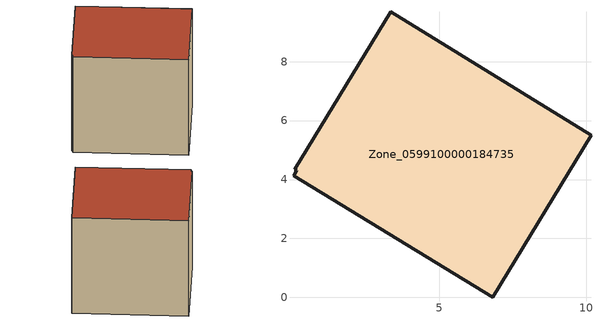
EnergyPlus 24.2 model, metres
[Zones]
Zone_0599100000184735
 floor ground (C_G): 10.16,5.5 6.82,0 0.06,4.13 0.17,4.31 0.11,4.34 3.36,9.7 z0
 wall outside (C_F): 10.16,5.5 3.36,9.7 0.11,4.34 0.17,4.31 0.06,4.13 6.82,0 10.16,5.5 z0:7.72
 roof outside (C_R): 6.82,0 10.16,5.5 3.36,9.7 0.11,4.34 0.17,4.31 0.06,4.13 z7.72
[BUILDING]
Pand.0599100000184735: North Axis=0; Terrain=City; Loads Convergence Tolerance Value=0.04; Temperature Convergence Tolerance Value=0.4; Solar Distribution=FullExterior; Maximum Number of Warmup Days=25; Minimum Number of Warmup Days=1
[Site:Location]
Rotterdam.The.Hague.AP_ZH_NLD Design_Conditions: Latitude=51.96; Longitude=4.45; Time Zone=1; Elevation=-4.5
[SITE:GROUNDTEMPERATURE:BUILDINGSURFACE]
18, 18, 18, 18, 18, 18, 18, 18, 18, 18, 18, 18
[MATERIAL] Thermal Absorptance=0.9; Solar Absorptance=0.7; Visible Absorptance=0.7
Name | Roughness | Thickness | Conductivity | Density | Specific Heat
G.TC.1946-1964 | MediumSmooth | 0.15 | 1 | 540 | 1210
F.TC.1946-1964 | Rough | 0.3 | 0.857143 | 1920 | 840
R.TC.1946-1964 | MediumRough | 0.2 | 0.235294 | 1500 | 1000
[CONSTRUCTION]
C_G: G.TC.1946-1964
C_F: F.TC.1946-1964
C_R: R.TC.1946-1964
[ZONE]
Zone_0599100000184735: Type=1; Multiplier=1; Ceiling Height=Autocalculate; Volume=Autocalculate; Floor Area=autocalculate; Part of Total Floor Area=Yes
[ZONEINFILTRATION:DESIGNFLOWRATE]
Infil_Zone_0599100000184735: Zone or ZoneList or Space or SpaceList=Zone_0599100000184735; Schedule=AlwaysOn; Design Flow Rate Calculation Method=Flow/Area; Flow Rate per Floor Area=0.003; Constant Term Coefficient=1; Temperature Term Coefficient=0; Velocity Term Coefficient=0; Velocity Squared Term Coefficient=0
[HVACTEMPLATE:ZONE:IDEALLOADSAIRSYSTEM]
Zone_0599100000184735: Maximum Heating Supply Air Temperature=50; Minimum Cooling Supply Air Temperature=13; Maximum Heating Supply Air Humidity Ratio=0.0156; Minimum Cooling Supply Air Humidity Ratio=0.0077; Heating Limit=NoLimit; Cooling Limit=NoLimit; Dehumidification Control Type=ConstantSensibleHeatRatio; Cooling Sensible Heat Ratio=0.7; Dehumidification Setpoint=60; Humidification Control Type=None; Humidification Setpoint=30; Outdoor Air Method=None; Outdoor Air Flow Rate per Person=0.00944; Outdoor Air Flow Rate per Zone Floor Area=0; Outdoor Air Flow Rate per Zone=0; Demand Controlled Ventilation Type=None; Outdoor Air Economizer Type=NoEconomizer; Heat Recovery Type=None; Sensible Heat Recovery Effectiveness=0.7; Latent Heat Recovery Effectiveness=0.65
[ZONECONTROL:THERMOSTAT]
ThermostatControl_Zone_0599100000184735: Zone or ZoneList=Zone_0599100000184735; Control Type Schedule=DualSetpointControlType; Control 1=Thermostat_Zone_0599100000184735; Temperature Difference Between Cutout And Setpoint=0
[THERMOSTATSETPOINT:DUALSETPOINT]
Thermostat_Zone_0599100000184735: Heating Setpoint Temperature Schedule=HeatingSetpoint_Zone_0599100000184735; Cooling Setpoint Temperature Schedule=CoolingSetpoint_Zone_0599100000184735
[SCHEDULE:COMPACT]
HeatingSetpoint_Zone_0599100000184735: Through: 12/31, For: AllDays, Until: 24:00, 21
CoolingSetpoint_Zone_0599100000184735: Through: 12/31, For: AllDays, Until: 24:00, 24
DualSetpointControlType: Through: 12/31, For: AllDays, Until: 24:00, 4
AlwaysOn: Through: 12/31, For: AllDays, Until: 24:00, 1
